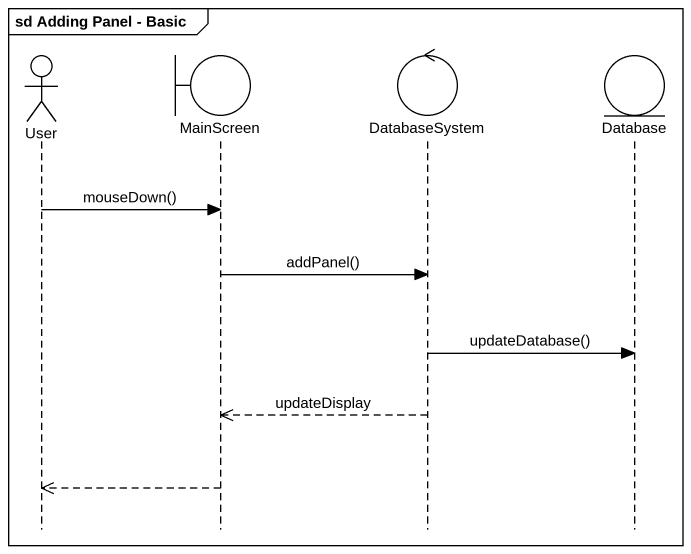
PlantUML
@startuml
mainframe sd Adding Panel - Basic
hide footbox
actor User
boundary MainScreen
control DatabaseSystem
entity "Database" as Database_

User -> MainScreen : mouseDown()
MainScreen -> DatabaseSystem : addPanel()
DatabaseSystem -> Database_ : updateDatabase()
DatabaseSystem -->> MainScreen : updateDisplay
MainScreen -->> User
@enduml
